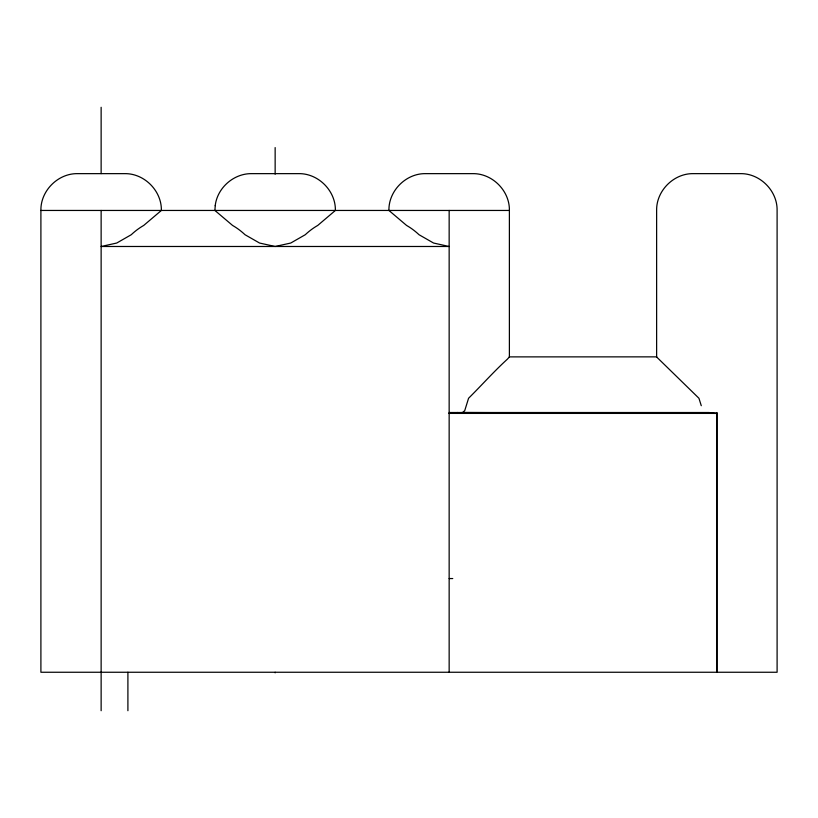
<?xml version="1.0" encoding="UTF-8"?>
<svg xmlns="http://www.w3.org/2000/svg" width="818" height="818" viewBox="0 0 818 818"><rect width="100%" height="100%" fill="white"/><g stroke="black" fill="none" stroke-linecap="round" stroke-linejoin="round"><path stroke-width="1.23" d="M449.154 412.517L708.991 412.517L716.875 413.407L716.865 672.253L716.875 412.517L716.875 413.407L449.154 413.407L457.712 412.517M701.271 405.697L698.94 398.264L656.629 356.985L656.629 210.451C656.22 190.778 673.766 173.232 693.439 173.641L740.29 173.641C759.963 173.232 777.509 190.778 777.1 210.451L777.1 672.253L40.9 672.253L40.9 210.451C40.491 190.778 58.037 173.232 77.71 173.641L124.561 173.641C144.234 173.232 161.78 190.778 161.371 210.451L143.723 225.431A81.156 67.045 -90 0 0 131.248 234.725L116.729 243.038L101.135 246.484L449.154 246.484L433.571 243.038L419.041 234.725A81.156 67.045 90 0 0 406.566 225.431L388.918 210.451C388.509 190.778 406.055 173.232 425.728 173.641L472.579 173.641C492.252 173.232 509.808 190.778 509.389 210.451L509.389 356.975L507.334 359.204C493.714 371.658 481.618 385.329 468.571 398.264L464.747 410.595L462.497 412.681M509.256 356.883L656.762 356.863M449.154 413.407L462.671 412.517L716.875 413.407M40.9 210.451L509.389 210.451M449.154 578.551L452.753 578.551M462.671 412.517L462.671 413.407M449.154 210.451L449.154 672.253M275.145 147.577L275.145 174.193M275.145 672.253L275.145 672.836M127.905 672.253L127.905 710.719M101.135 107.281L101.135 173.62M101.135 210.451L101.135 710.719M215.226 205.645L214.909 210.451L232.557 225.431A81.156 67.045 90 0 1 245.032 234.725L259.551 243.038L275.145 246.484L290.738 243.038L305.267 234.725A81.156 67.045 -90 0 1 317.742 225.431L335.38 210.451C335.789 190.778 318.243 173.232 298.57 173.641L251.719 173.641C233.784 173.355 217.281 187.823 215.226 205.645"/></g></svg>
